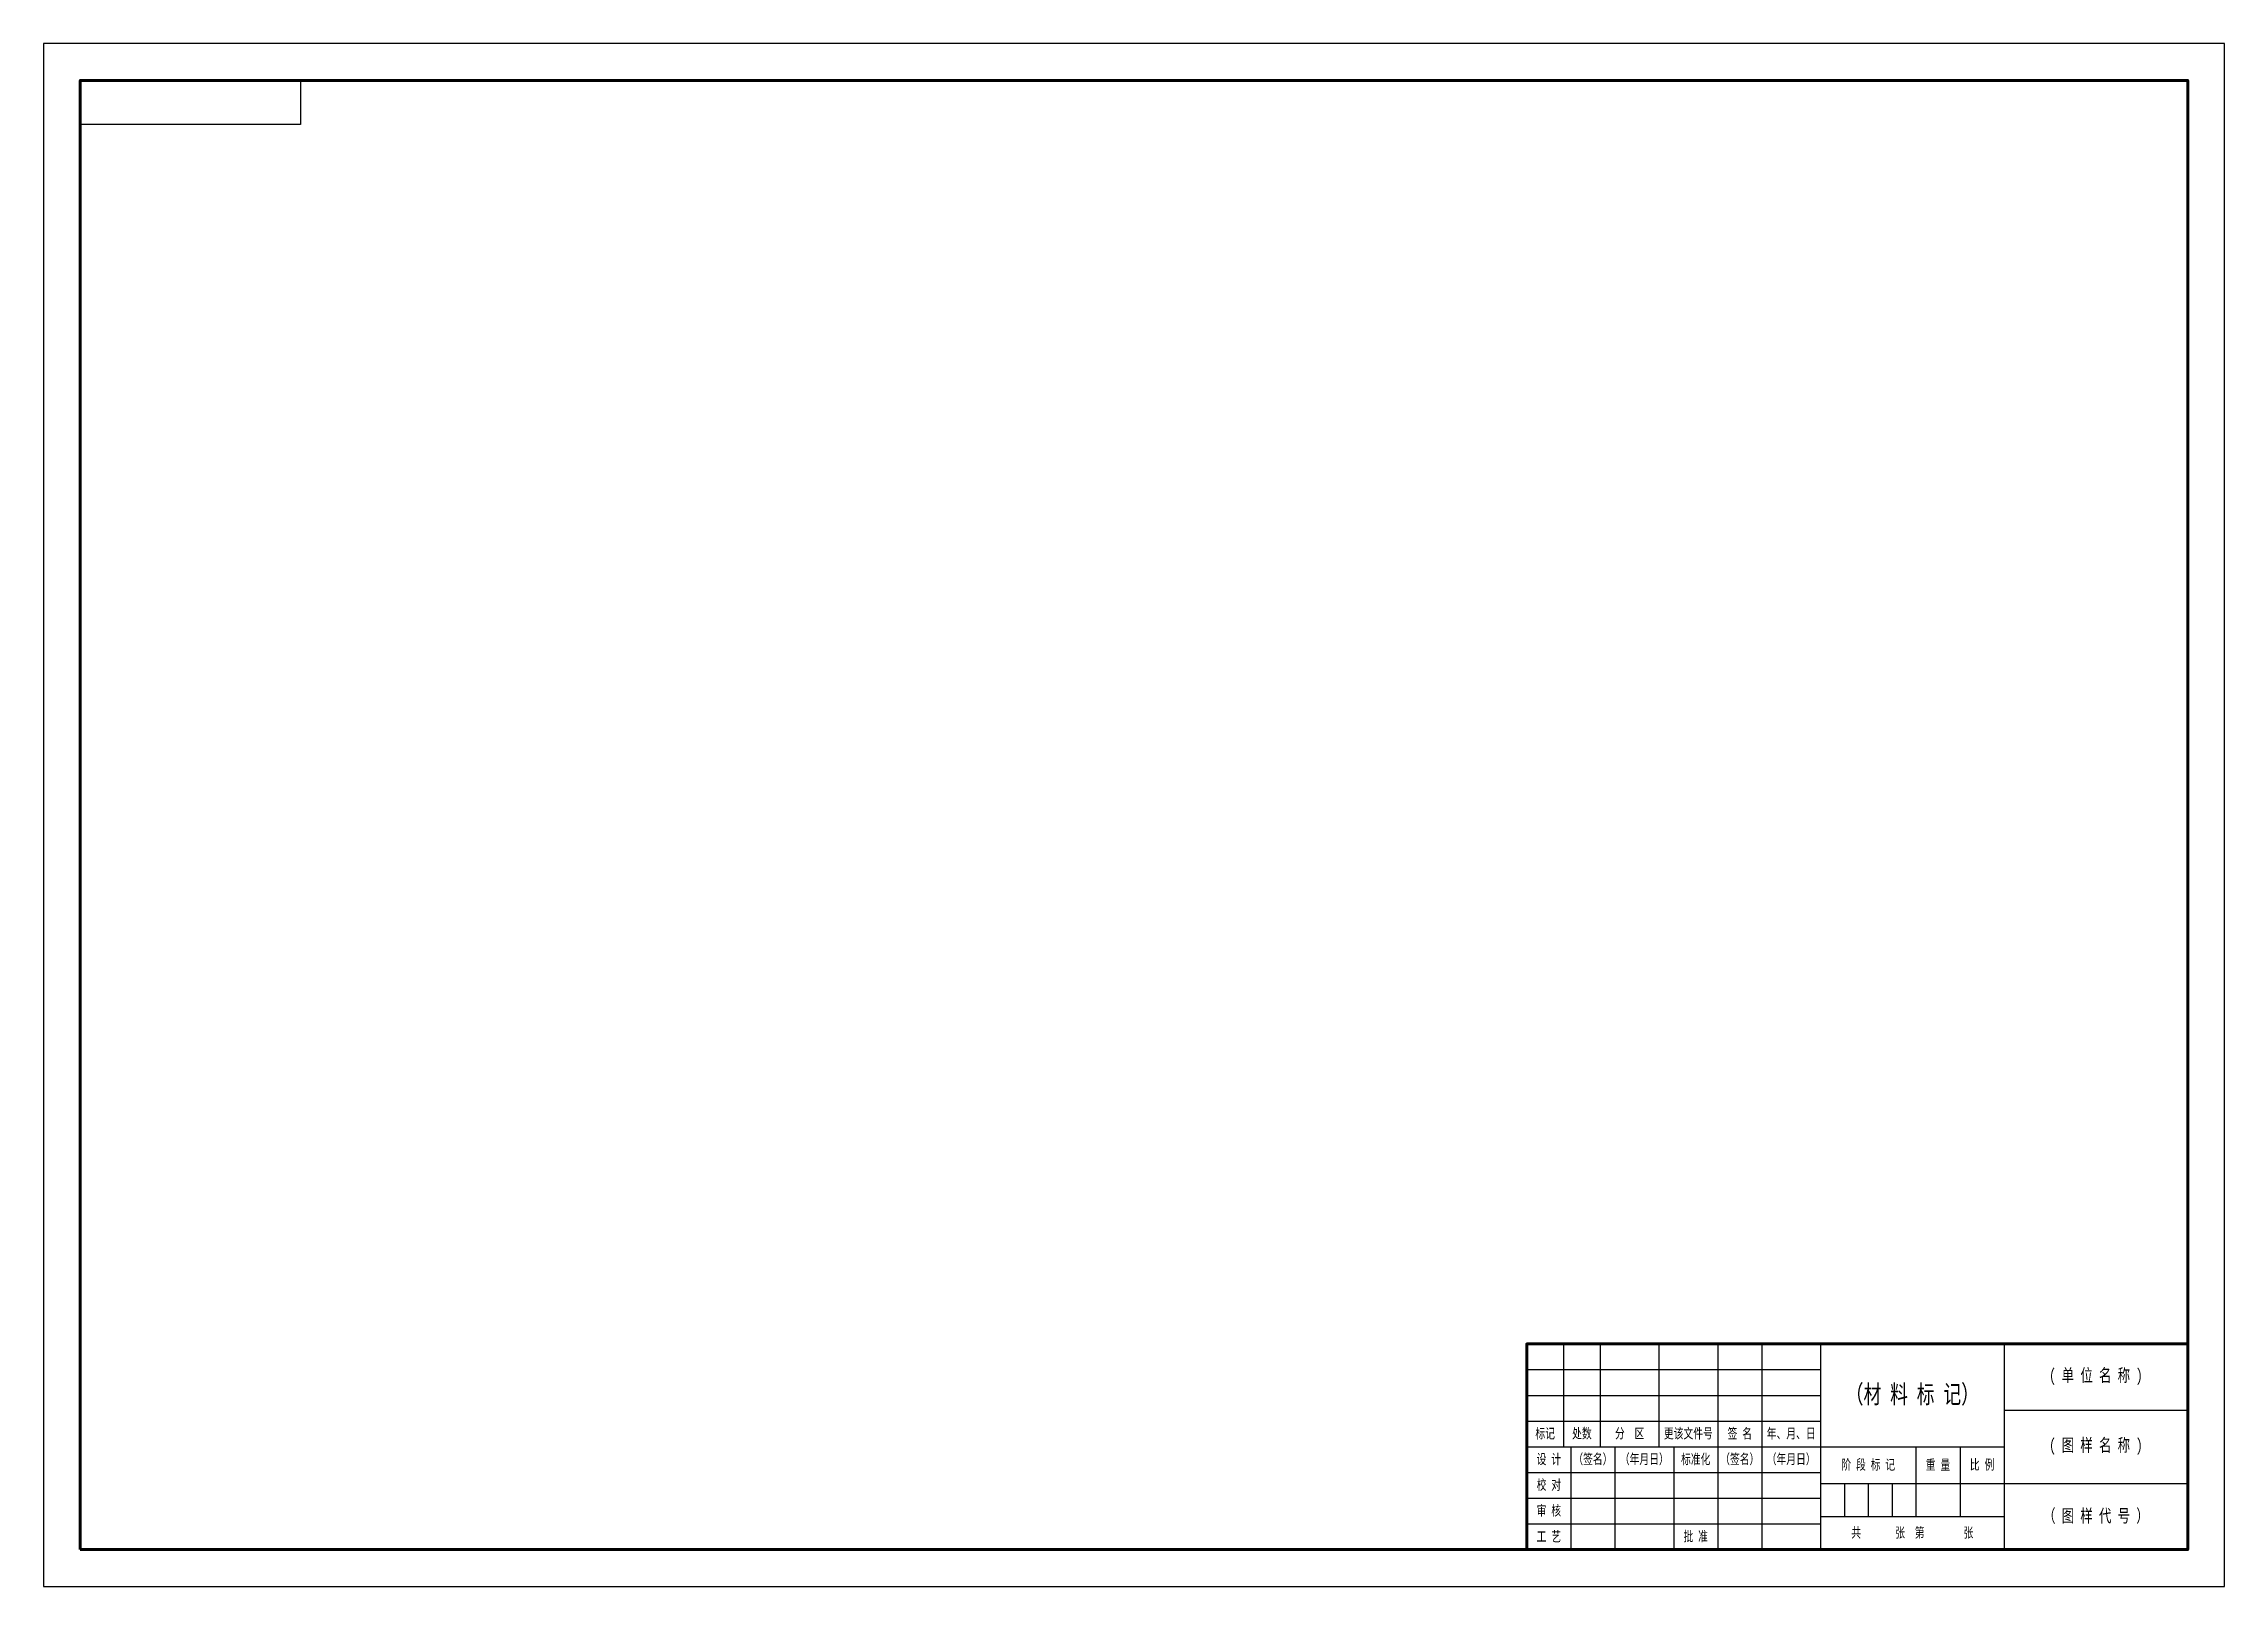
# Model space of a CAD drawing. Header units: millimetres. Extents: x 2478 to 3072, y 2478 to 2898.
import ezdxf

# ---------------------------------------------------------------- set-up
doc = ezdxf.new("R2010")
doc.units = ezdxf.units.MM
doc.styles.add('样式 1', font='SimSun.ttf', dxfattribs={"width": 0.71})

msp = doc.modelspace()

# ---------------------------------------------------------------- linework, layer by layer
for p, q in [((2892, 2544), (2892, 2516)), ((2902, 2544), (2902, 2516)), ((2918, 2544), (2918, 2516)), ((2934, 2544), (2934, 2488)), ((2946, 2544), (2946, 2488)), ((2962, 2544), (2962, 2488)), ((3012, 2544), (3012, 2488)), ((2882, 2537), (2962, 2537)), ((2882, 2530), (2962, 2530)), ((3012, 2526), (3062, 2526)), ((2882, 2523), (2962, 2523)), ((2882, 2516), (3012, 2516)), ((2894, 2516), (2894, 2488)), ((2906, 2516), (2906, 2488)), ((2922, 2516), (2922, 2488)), ((2988, 2516), (2988, 2497)), ((3000, 2516), (3000, 2497)), ((2882, 2509), (2962, 2509)), ((2882, 2502), (2962, 2502)), ((2962, 2506), (3062, 2506)), ((2968.5, 2506), (2968.5, 2497)), ((2975, 2506), (2975, 2497)), ((2981.5, 2506), (2981.5, 2497)), ((2882, 2495), (2962, 2495)), ((2962, 2497), (3012, 2497))]:
    msp.add_line(p, q)
for points in [[(2478, 2478), (3072, 2478), (3072, 2898), (2478, 2898)], [(2548, 2876), (2488, 2876), (2488, 2888), (2548, 2888)]]:
    msp.add_lwpolyline(points, close=True)
at = {"lineweight": 70}
for points in [[(2488, 2488), (3062, 2488), (3062, 2888), (2488, 2888)], [(3062, 2488), (2882, 2488), (2882, 2544), (3062, 2544)]]:
    msp.add_lwpolyline(points, close=True, dxfattribs=at)

# ---------------------------------------------------------------- texts
at = {"attachment_point": 5, "style": '样式 1'}
for s, width, insert, char_height in [('( 单 位 名 称 )', 50, (3037, 2535), 3.5), ('（材 料 标 记）', 55.8227, (2987, 2530), 5), ('标记', 10, (2887, 2519.5), 2.75), ('{\\fFangSong_GB2312|b0|i0|c134|p49;处数}', 10, (2897, 2519.5), 2.75), ('分  区', 16, (2910, 2519.5), 2.75), ('更该文件号', 18.9744, (2926, 2519.5), 2.75), ('年、月、日', 16, (2954, 2519.5), 2.75), ('( 图 样 名 称 )', 50, (3037, 2516), 3.5), ('设 计', 12, (2888, 2512.5), 2.75), ('（签名）', 12, (2900, 2512.5), 2.75), ('（年月日）', 16, (2914, 2512.5), 2.75), ('标准化', 12, (2928, 2512.5), 2.75), ('（签名）', 12, (2940, 2512.5), 2.75), ('（年月日）', 16, (2954, 2512.5), 2.75), ('阶 段 标 记', 26, (2975, 2511), 2.75), ('重 量', 12, (2994, 2511), 2.75), ('比 例', 12, (3006, 2511), 2.75), ('校 对', 12, (2888, 2505.5), 2.75), ('审 核', 12, (2888, 2498.5), 2.75), ('（ 图 样 代 号 ）', 50, (3037, 2497), 3.5), ('工 艺', 12, (2888, 2491.5), 2.75), ('批 准', 12, (2928, 2491.5), 2.75), ('共       张  第        张', 50, (2987, 2492.5), 2.75)]:
    msp.add_mtext_dynamic_manual_height_columns(s, width=width, gutter_width=12.5, heights=[0], dxfattribs=dict(at, insert=insert, char_height=char_height))
at = {"insert": (2940, 2519.5), "char_height": 2.75, "attachment_point": 5, "style": '样式 1'}
msp.add_mtext_dynamic_auto_height_columns('签 名', width=12, gutter_width=12.5, height=7, count=1, dxfattribs=at)

doc.saveas('drawing.dxf')
